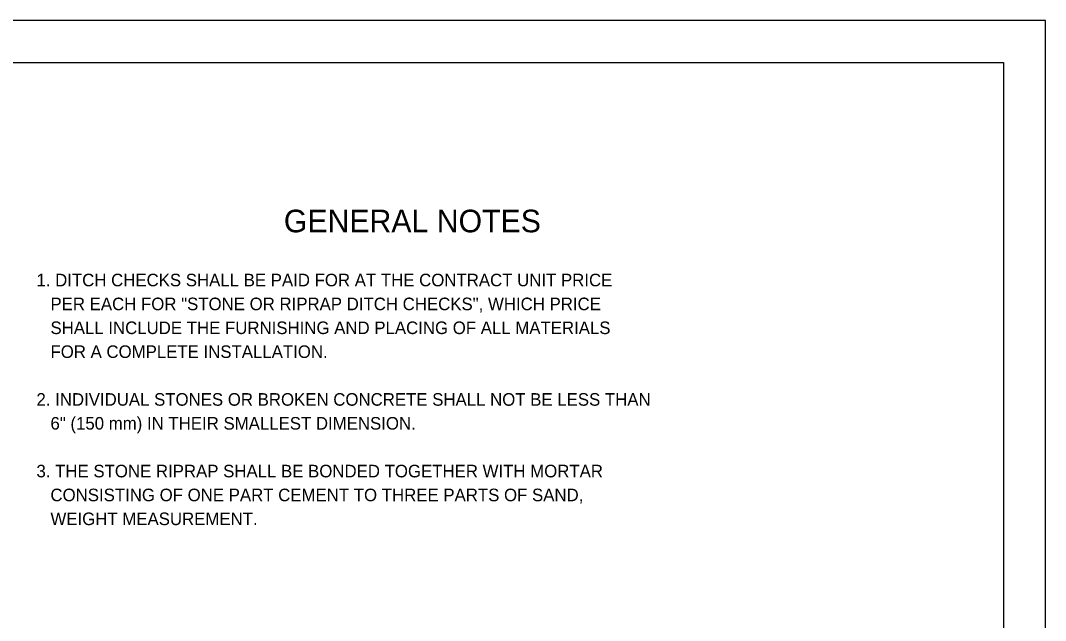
# Model space of a CAD drawing. Extents: x 100708 to 101388, y 100344 to 100797.
# Drawn here: x 101143.4 to 101388.2, y 100653.8 to 100797.1 of the extents above; entities that cross this region are included whole.
import ezdxf

# ---------------------------------------------------------------- set-up
doc = ezdxf.new("R2010")
doc.units = 0
for name, color, linetype in [('Design_PR_Roadway Notes', 7, 'Continuous'), ('Sheets_50 Reference Boundary', 7, 'Continuous'), ('Sheets_General Details', 7, 'Continuous'), ('Sheets_Printer Plotting Border', 7, 'Continuous')]:
    doc.layers.add(name, color=color, linetype=linetype)

msp = doc.modelspace()

# ---------------------------------------------------------------- linework, layer by layer
at = {"layer": 'Sheets_50 Reference Boundary'}
msp.add_lwpolyline([(100748.23, 100787.06), (101378.23, 100787.06), (101378.23, 100387.06), (100748.23, 100387.06)], close=True, dxfattribs=at)
at = {"layer": 'Sheets_General Details'}
for p, q in [((101388.23, 100797.06), (100708.23, 100797.06)), ((101388.23, 100357.06), (101388.23, 100797.06))]:
    msp.add_line(p, q, dxfattribs=at)
msp.add_lwpolyline([(100748.23, 100787.06), (101378.23, 100787.06), (101378.23, 100367.06), (100748.23, 100367.06)], close=True, dxfattribs=at)
at = {"layer": 'Sheets_Printer Plotting Border'}
msp.add_lwpolyline([(100708.23, 100357.06), (101388.23, 100357.06), (101388.23, 100797.06), (100708.23, 100797.06)], close=True, dxfattribs=at)

# ---------------------------------------------------------------- texts
at = {"layer": 'Design_PR_Roadway Notes'}
for s, height, p in [('GENERAL NOTES', 5.4, (101206.33, 100746.5)), ('1. DITCH CHECKS SHALL BE PAID FOR AT THE CONTRACT UNIT PRICE', 3, (101147.25, 100733.61)), ('   PER EACH FOR "STONE OR RIPRAP DITCH CHECKS", WHICH PRICE', 3, (101147.25, 100727.91)), ('   SHALL INCLUDE THE FURNISHING AND PLACING OF ALL MATERIALS', 3, (101147.25, 100722.21)), ('   FOR A COMPLETE INSTALLATION.', 3, (101147.25, 100716.51)), ('2. INDIVIDUAL STONES OR BROKEN CONCRETE SHALL NOT BE LESS THAN', 3, (101147.25, 100705.11)), ('   6" (150 mm) IN THEIR SMALLEST DIMENSION.', 3, (101147.25, 100699.41)), ('3. THE STONE RIPRAP SHALL BE BONDED TOGETHER WITH MORTAR', 3, (101147.25, 100688.01)), ('   CONSISTING OF ONE PART CEMENT TO THREE PARTS OF SAND,', 3, (101147.25, 100682.31)), ('   WEIGHT MEASUREMENT.', 3, (101147.25, 100676.61))]:
    msp.add_text(s, height=height, dxfattribs=at).set_placement(p)

doc.saveas('drawing.dxf')
